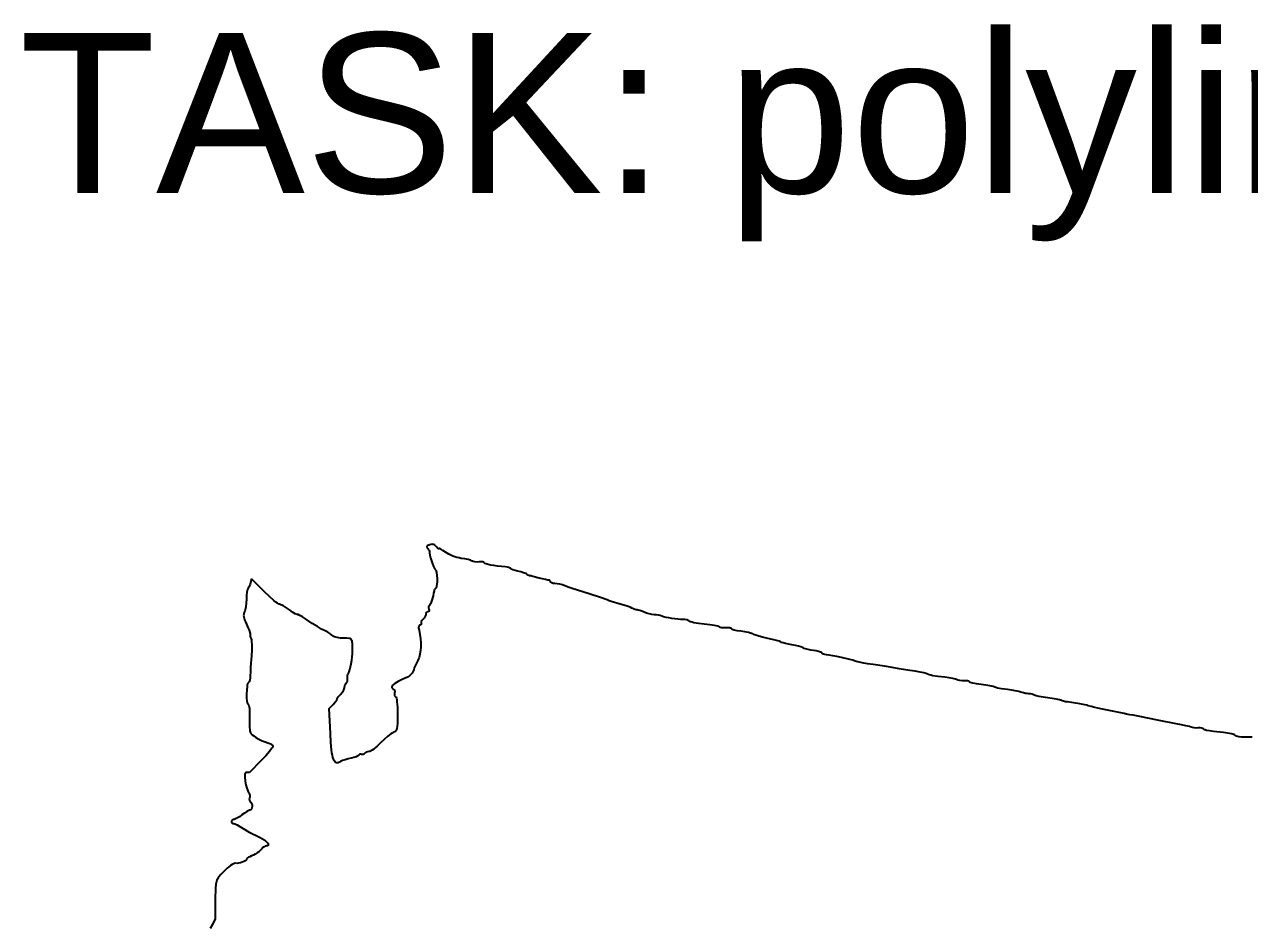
# Model space of a CAD drawing. Extents: x -20.7 to -3.4, y 4.4 to 16.8.
# Drawn here: x -20.568 to -16.37, y 13.747 to 16.837 of the extents above; entities that cross this region are included whole.
import ezdxf

# ---------------------------------------------------------------- set-up
doc = ezdxf.new("R2010")
doc.units = 0
doc.header["$MEASUREMENT"] = 0
doc.layers.get('0').update_dxf_attribs({"linetype": 'CONTINUOUS'})
doc.layers.add('LAYER_1', color=18, linetype='CONTINUOUS')
doc.styles.get("Standard").update_dxf_attribs({"font": 'arial.ttf'})

msp = doc.modelspace()

# ---------------------------------------------------------------- linework, layer by layer
at = {"layer": 'LAYER_1', "color": 7}
for p, q in [((-19.1892, 15.0493), (-19.1896, 15.0477)), ((-19.1896, 15.0477), (-19.1893, 15.0459)), ((-19.1893, 15.0459), (-19.1882, 15.0438)), ((-19.188, 15.0508), (-19.1892, 15.0493)), ((-19.1882, 15.0438), (-19.1864, 15.0414)), ((-19.1859, 15.0521), (-19.188, 15.0508)), ((-19.1864, 15.0414), (-19.1837, 15.0378)), ((-19.183, 15.0534), (-19.1859, 15.0521)), ((-19.1837, 15.0378), (-19.1816, 15.0346)), ((-19.1793, 15.0548), (-19.183, 15.0534)), ((-19.1816, 15.0346), (-19.1804, 15.0321)), ((-19.1803, 15.0306), (-19.1806, 15.0292)), ((-19.1804, 15.0321), (-19.1803, 15.0306)), ((-19.1756, 15.0557), (-19.1793, 15.0548)), ((-19.1722, 15.0562), (-19.1756, 15.0557)), ((-19.1691, 15.0561), (-19.1722, 15.0562)), ((-19.1662, 15.0555), (-19.1691, 15.0561)), ((-19.1635, 15.0544), (-19.1662, 15.0555)), ((-19.161, 15.0527), (-19.1635, 15.0544)), ((-19.1586, 15.0504), (-19.161, 15.0527)), ((-19.1563, 15.0476), (-19.1586, 15.0504)), ((-19.153, 15.0434), (-19.1563, 15.0476)), ((-19.1502, 15.0408), (-19.153, 15.0434)), ((-19.1492, 15.0402), (-19.1502, 15.0408)), ((-19.1484, 15.04), (-19.1492, 15.0402)), ((-19.1479, 15.0403), (-19.1484, 15.04)), ((-19.1477, 15.0411), (-19.1479, 15.0403)), ((-19.1472, 15.0418), (-19.1477, 15.0411)), ((-19.1459, 15.0418), (-19.1472, 15.0418)), ((-19.1439, 15.0411), (-19.1459, 15.0418)), ((-19.1411, 15.0398), (-19.1439, 15.0411)), ((-19.1341, 15.0355), (-19.1411, 15.0398)), ((-19.1254, 15.0293), (-19.1341, 15.0355)), ((-19.1806, 15.0292), (-19.1805, 15.0268)), ((-19.1805, 15.0268), (-19.1792, 15.0196)), ((-19.1792, 15.0196), (-19.1767, 15.0103)), ((-19.1767, 15.0103), (-19.1735, 14.9999)), ((-19.1735, 14.9999), (-19.17, 14.9896)), ((-19.17, 14.9896), (-19.1663, 14.9805)), ((-19.12, 15.0256), (-19.1254, 15.0293)), ((-19.114, 15.0221), (-19.12, 15.0256)), ((-19.1075, 15.0188), (-19.114, 15.0221)), ((-19.1007, 15.0159), (-19.1075, 15.0188)), ((-19.0936, 15.0133), (-19.1007, 15.0159)), ((-19.0863, 15.0111), (-19.0936, 15.0133)), ((-19.0791, 15.0094), (-19.0863, 15.0111)), ((-19.072, 15.0082), (-19.0791, 15.0094)), ((-19.0594, 15.0063), (-19.072, 15.0082)), ((-19.0481, 15.0039), (-19.0594, 15.0063)), ((-19.0394, 15.0014), (-19.0481, 15.0039)), ((-19.0363, 15.0002), (-19.0394, 15.0014)), ((-19.0343, 14.999), (-19.0363, 15.0002)), ((-19.0326, 14.998), (-19.0343, 14.999)), ((-19.0304, 14.9972), (-19.0326, 14.998)), ((-19.0245, 14.996), (-19.0304, 14.9972)), ((-19.0174, 14.9955), (-19.0245, 14.996)), ((-19.0101, 14.9958), (-19.0174, 14.9955)), ((-19.0032, 14.9962), (-19.0101, 14.9958)), ((-18.9976, 14.9957), (-19.0032, 14.9962)), ((-18.9955, 14.9952), (-18.9976, 14.9957)), ((-18.9938, 14.9946), (-18.9955, 14.9952)), ((-18.9928, 14.9938), (-18.9938, 14.9946)), ((-18.9924, 14.9928), (-18.9928, 14.9938)), ((-18.992, 14.9919), (-18.9924, 14.9928)), ((-18.9909, 14.991), (-18.992, 14.9919)), ((-18.9865, 14.9891), (-18.9909, 14.991)), ((-18.9795, 14.9871), (-18.9865, 14.9891)), ((-19.1663, 14.9805), (-19.1631, 14.9737)), ((-19.1631, 14.9737), (-19.1616, 14.9715)), ((-19.1616, 14.9715), (-19.1605, 14.9703)), ((-19.1605, 14.9703), (-19.1592, 14.9689)), ((-19.1592, 14.9689), (-19.158, 14.9665)), ((-19.158, 14.9665), (-19.157, 14.9633)), ((-19.157, 14.9633), (-19.1561, 14.9594)), ((-19.1561, 14.9594), (-19.1549, 14.9499)), ((-19.1549, 14.9499), (-19.1543, 14.9392)), ((-18.9705, 14.9852), (-18.9795, 14.9871)), ((-18.9596, 14.9833), (-18.9705, 14.9852)), ((-18.9473, 14.9816), (-18.9596, 14.9833)), ((-18.9338, 14.9802), (-18.9473, 14.9816)), ((-18.9197, 14.979), (-18.9338, 14.9802)), ((-18.9128, 14.9781), (-18.9197, 14.979)), ((-18.9071, 14.9768), (-18.9128, 14.9781)), ((-18.9033, 14.9751), (-18.9071, 14.9768)), ((-18.9022, 14.9741), (-18.9033, 14.9751)), ((-18.9019, 14.9732), (-18.9022, 14.9741)), ((-18.9014, 14.9722), (-18.9019, 14.9732)), ((-18.9, 14.971), (-18.9014, 14.9722)), ((-18.8947, 14.9686), (-18.9, 14.971)), ((-18.887, 14.9662), (-18.8947, 14.9686)), ((-18.8776, 14.9641), (-18.887, 14.9662)), ((-18.8676, 14.9618), (-18.8776, 14.9641)), ((-18.8582, 14.959), (-18.8676, 14.9618)), ((-18.8506, 14.956), (-18.8582, 14.959)), ((-18.8477, 14.9546), (-18.8506, 14.956)), ((-18.8457, 14.9532), (-18.8477, 14.9546)), ((-18.8425, 14.9508), (-18.8457, 14.9532)), ((-18.8396, 14.949), (-18.8425, 14.9508)), ((-18.8373, 14.948), (-18.8396, 14.949)), ((-18.836, 14.948), (-18.8373, 14.948)), ((-18.8329, 14.9478), (-18.836, 14.948)), ((-18.826, 14.9464), (-18.8329, 14.9478)), ((-19.8017, 14.906), (-19.8029, 14.9042)), ((-19.7993, 14.9094), (-19.8017, 14.906)), ((-19.7969, 14.9142), (-19.7993, 14.9094)), ((-19.7948, 14.9196), (-19.7969, 14.9142)), ((-19.7934, 14.9251), (-19.7948, 14.9196)), ((-19.7909, 14.9381), (-19.7934, 14.9251)), ((-19.7469, 14.8944), (-19.7909, 14.9381)), ((-19.159, 14.9062), (-19.161, 14.904)), ((-19.1578, 14.9081), (-19.159, 14.9062)), ((-19.1567, 14.9109), (-19.1578, 14.9081)), ((-19.1559, 14.9144), (-19.1567, 14.9109)), ((-19.1552, 14.9186), (-19.1559, 14.9144)), ((-19.1544, 14.9284), (-19.1552, 14.9186)), ((-19.1543, 14.9392), (-19.1544, 14.9284)), ((-18.8048, 14.9408), (-18.826, 14.9464)), ((-18.7931, 14.9377), (-18.8048, 14.9408)), ((-18.7828, 14.9353), (-18.7931, 14.9377)), ((-18.775, 14.9339), (-18.7828, 14.9353)), ((-18.7709, 14.9337), (-18.775, 14.9339)), ((-18.769, 14.9336), (-18.7709, 14.9337)), ((-18.7674, 14.9326), (-18.769, 14.9336)), ((-18.7664, 14.9308), (-18.7674, 14.9326)), ((-18.766, 14.9284), (-18.7664, 14.9308)), ((-18.7657, 14.9271), (-18.766, 14.9284)), ((-18.7648, 14.9258), (-18.7657, 14.9271)), ((-18.7633, 14.9247), (-18.7648, 14.9258)), ((-18.7614, 14.9238), (-18.7633, 14.9247)), ((-18.7564, 14.9224), (-18.7614, 14.9238)), ((-18.7503, 14.9219), (-18.7564, 14.9224)), ((-18.7427, 14.9213), (-18.7503, 14.9219)), ((-18.7338, 14.9197), (-18.7427, 14.9213)), ((-18.7246, 14.9173), (-18.7338, 14.9197)), ((-18.7163, 14.9144), (-18.7246, 14.9173)), ((-18.7015, 14.9087), (-18.7163, 14.9144)), ((-18.6916, 14.9054), (-18.7015, 14.9087)), ((-18.6334, 14.8868), (-18.6916, 14.9054)), ((-19.8076, 14.8684), (-19.8081, 14.8552)), ((-19.8071, 14.8811), (-19.8076, 14.8684)), ((-19.8059, 14.8924), (-19.8071, 14.8811)), ((-19.804, 14.9012), (-19.8059, 14.8924)), ((-19.8029, 14.9042), (-19.804, 14.9012)), ((-19.7291, 14.8774), (-19.7469, 14.8944)), ((-19.7134, 14.8635), (-19.7291, 14.8774)), ((-19.7068, 14.8582), (-19.7134, 14.8635)), ((-19.1724, 14.8647), (-19.1746, 14.8582)), ((-19.168, 14.8802), (-19.1724, 14.8647)), ((-19.1662, 14.8886), (-19.168, 14.8802)), ((-19.1646, 14.8971), (-19.1662, 14.8886)), ((-19.1639, 14.8991), (-19.1646, 14.8971)), ((-19.1627, 14.9016), (-19.1639, 14.8991)), ((-19.161, 14.904), (-19.1627, 14.9016)), ((-18.594, 14.8737), (-18.6334, 14.8868)), ((-18.5719, 14.8657), (-18.594, 14.8737)), ((-18.5648, 14.8627), (-18.5719, 14.8657)), ((-18.5581, 14.8603), (-18.5648, 14.8627)), ((-19.8145, 14.8241), (-19.8161, 14.8204)), ((-19.8131, 14.8273), (-19.8145, 14.8241)), ((-19.8118, 14.8316), (-19.8131, 14.8273)), ((-19.8096, 14.8424), (-19.8118, 14.8316)), ((-19.8081, 14.8552), (-19.8096, 14.8424)), ((-19.7014, 14.8542), (-19.7068, 14.8582)), ((-19.6973, 14.8516), (-19.7014, 14.8542)), ((-19.6947, 14.8507), (-19.6973, 14.8516)), ((-19.6925, 14.8503), (-19.6947, 14.8507)), ((-19.6895, 14.8492), (-19.6925, 14.8503)), ((-19.6811, 14.845), (-19.6895, 14.8492)), ((-19.6708, 14.8388), (-19.6811, 14.845)), ((-19.6597, 14.8313), (-19.6708, 14.8388)), ((-19.6493, 14.824), (-19.6597, 14.8313)), ((-19.6408, 14.8186), (-19.6493, 14.824)), ((-19.1909, 14.8222), (-19.1924, 14.8194)), ((-19.1898, 14.8233), (-19.1909, 14.8222)), ((-19.1886, 14.8241), (-19.1898, 14.8233)), ((-19.1873, 14.8247), (-19.1886, 14.8241)), ((-19.1858, 14.8248), (-19.1873, 14.8247)), ((-19.1845, 14.825), (-19.1858, 14.8248)), ((-19.1833, 14.8256), (-19.1845, 14.825)), ((-19.1824, 14.8451), (-19.1833, 14.842)), ((-19.1833, 14.842), (-19.1833, 14.8383)), ((-19.1833, 14.8383), (-19.1823, 14.8343)), ((-19.1825, 14.8265), (-19.1833, 14.8256)), ((-19.1818, 14.8276), (-19.1825, 14.8265)), ((-19.1816, 14.8463), (-19.1824, 14.8451)), ((-19.1823, 14.8343), (-19.1815, 14.8307)), ((-19.1815, 14.829), (-19.1818, 14.8276)), ((-19.1806, 14.8471), (-19.1816, 14.8463)), ((-19.1815, 14.8307), (-19.1815, 14.829)), ((-19.1788, 14.8491), (-19.1806, 14.8471)), ((-19.1768, 14.8529), (-19.1788, 14.8491)), ((-19.1746, 14.8582), (-19.1768, 14.8529)), ((-18.5267, 14.8517), (-18.5581, 14.8603)), ((-18.5145, 14.8482), (-18.5267, 14.8517)), ((-18.5028, 14.8444), (-18.5145, 14.8482)), ((-18.493, 14.8407), (-18.5028, 14.8444)), ((-18.4863, 14.8376), (-18.493, 14.8407)), ((-18.4815, 14.8352), (-18.4863, 14.8376)), ((-18.4766, 14.8332), (-18.4815, 14.8352)), ((-18.4722, 14.8318), (-18.4766, 14.8332)), ((-18.4689, 14.8313), (-18.4722, 14.8318)), ((-18.4651, 14.8307), (-18.4689, 14.8313)), ((-18.4593, 14.8291), (-18.4651, 14.8307)), ((-18.4521, 14.8267), (-18.4593, 14.8291)), ((-18.4446, 14.8238), (-18.4521, 14.8267)), ((-18.4362, 14.8208), (-18.4446, 14.8238)), ((-18.427, 14.8181), (-18.4362, 14.8208)), ((-19.8171, 14.8165), (-19.8174, 14.8125)), ((-19.8174, 14.8125), (-19.817, 14.808)), ((-19.8161, 14.8204), (-19.8171, 14.8165)), ((-19.817, 14.808), (-19.8159, 14.803)), ((-19.8159, 14.803), (-19.814, 14.7973)), ((-19.814, 14.7973), (-19.8113, 14.7907)), ((-19.8113, 14.7907), (-19.8077, 14.7832)), ((-19.8077, 14.7832), (-19.8026, 14.7718)), ((-19.635, 14.8156), (-19.6408, 14.8186)), ((-19.6334, 14.8152), (-19.635, 14.8156)), ((-19.633, 14.8152), (-19.6334, 14.8152)), ((-19.6329, 14.8155), (-19.633, 14.8152)), ((-19.6328, 14.8158), (-19.6329, 14.8155)), ((-19.6323, 14.8159), (-19.6328, 14.8158)), ((-19.6307, 14.8155), (-19.6323, 14.8159)), ((-19.6248, 14.8127), (-19.6307, 14.8155)), ((-19.6161, 14.8076), (-19.6248, 14.8127)), ((-19.6054, 14.8008), (-19.6161, 14.8076)), ((-19.5823, 14.7855), (-19.6054, 14.8008)), ((-19.5647, 14.7744), (-19.5823, 14.7855)), ((-19.2145, 14.7793), (-19.2158, 14.7784)), ((-19.2128, 14.7796), (-19.2145, 14.7793)), ((-19.2101, 14.78), (-19.2128, 14.7796)), ((-19.2091, 14.7805), (-19.2101, 14.78)), ((-19.209, 14.7899), (-19.2093, 14.7882)), ((-19.2093, 14.7882), (-19.2092, 14.7866)), ((-19.2092, 14.7866), (-19.2087, 14.7853)), ((-19.2084, 14.7812), (-19.2091, 14.7805)), ((-19.2084, 14.7917), (-19.209, 14.7899)), ((-19.2087, 14.7853), (-19.2079, 14.7831)), ((-19.2061, 14.7955), (-19.2084, 14.7917)), ((-19.208, 14.7821), (-19.2084, 14.7812)), ((-19.2079, 14.7831), (-19.208, 14.7821)), ((-19.2026, 14.799), (-19.2061, 14.7955)), ((-19.1989, 14.8028), (-19.2026, 14.799)), ((-19.1958, 14.8073), (-19.1989, 14.8028)), ((-19.1937, 14.8118), (-19.1958, 14.8073)), ((-19.1932, 14.814), (-19.1937, 14.8118)), ((-19.193, 14.8159), (-19.1932, 14.814)), ((-19.1924, 14.8194), (-19.193, 14.8159)), ((-18.4179, 14.8161), (-18.427, 14.8181)), ((-18.4102, 14.8151), (-18.4179, 14.8161)), ((-18.4032, 14.8144), (-18.4102, 14.8151)), ((-18.3959, 14.8132), (-18.4032, 14.8144)), ((-18.3894, 14.8118), (-18.3959, 14.8132)), ((-18.3843, 14.8102), (-18.3894, 14.8118)), ((-18.3779, 14.8081), (-18.3843, 14.8102)), ((-18.3697, 14.806), (-18.3779, 14.8081)), ((-18.3603, 14.804), (-18.3697, 14.806)), ((-18.3501, 14.8023), (-18.3603, 14.804)), ((-18.3397, 14.8008), (-18.3501, 14.8023)), ((-18.3296, 14.7997), (-18.3397, 14.8008)), ((-18.3202, 14.799), (-18.3296, 14.7997)), ((-18.312, 14.7988), (-18.3202, 14.799)), ((-18.3049, 14.7985), (-18.312, 14.7988)), ((-18.2986, 14.7973), (-18.3049, 14.7985)), ((-18.2937, 14.7954), (-18.2986, 14.7973)), ((-18.292, 14.7943), (-18.2937, 14.7954)), ((-18.2909, 14.7931), (-18.292, 14.7943)), ((-18.2892, 14.7918), (-18.2909, 14.7931)), ((-18.2856, 14.7904), (-18.2892, 14.7918)), ((-18.2805, 14.789), (-18.2856, 14.7904)), ((-18.274, 14.7875), (-18.2805, 14.789)), ((-18.2578, 14.7848), (-18.274, 14.7875)), ((-18.2386, 14.7826), (-18.2578, 14.7848)), ((-18.2195, 14.7804), (-18.2386, 14.7826)), ((-18.2034, 14.7779), (-18.2195, 14.7804)), ((-19.8026, 14.7718), (-19.7985, 14.7617)), ((-19.7985, 14.7617), (-19.796, 14.7539)), ((-19.796, 14.7539), (-19.7954, 14.7512)), ((-19.7954, 14.7495), (-19.7955, 14.7465)), ((-19.7955, 14.7465), (-19.7949, 14.7423)), ((-19.7954, 14.7512), (-19.7954, 14.7495)), ((-19.7949, 14.7423), (-19.7935, 14.7374)), ((-19.7935, 14.7374), (-19.7917, 14.7326)), ((-19.5501, 14.7659), (-19.5647, 14.7744)), ((-19.5359, 14.7586), (-19.5501, 14.7659)), ((-19.5289, 14.7548), (-19.5359, 14.7586)), ((-19.5219, 14.7505), (-19.5289, 14.7548)), ((-19.5157, 14.7462), (-19.5219, 14.7505)), ((-19.5111, 14.7424), (-19.5157, 14.7462)), ((-19.5088, 14.7408), (-19.5111, 14.7424)), ((-19.5056, 14.7393), (-19.5088, 14.7408)), ((-19.5015, 14.7379), (-19.5056, 14.7393)), ((-19.4967, 14.7367), (-19.5015, 14.7379)), ((-19.2174, 14.7751), (-19.2176, 14.7726)), ((-19.2176, 14.7726), (-19.2175, 14.7695)), ((-19.2175, 14.7695), (-19.2161, 14.7618)), ((-19.2168, 14.777), (-19.2174, 14.7751)), ((-19.2158, 14.7784), (-19.2168, 14.777)), ((-19.2161, 14.7618), (-19.2131, 14.7472)), ((-19.2131, 14.7472), (-19.2111, 14.7327)), ((-18.192, 14.7754), (-18.2034, 14.7779)), ((-18.1886, 14.7742), (-18.192, 14.7754)), ((-18.187, 14.7731), (-18.1886, 14.7742)), ((-18.186, 14.7722), (-18.187, 14.7731)), ((-18.1843, 14.7713), (-18.186, 14.7722)), ((-18.1791, 14.7701), (-18.1843, 14.7713)), ((-18.1723, 14.7696), (-18.1791, 14.7701)), ((-18.1645, 14.7698), (-18.1723, 14.7696)), ((-18.1569, 14.7701), (-18.1645, 14.7698)), ((-18.1507, 14.7696), (-18.1569, 14.7701)), ((-18.1483, 14.7691), (-18.1507, 14.7696)), ((-18.1465, 14.7685), (-18.1483, 14.7691)), ((-18.1454, 14.7677), (-18.1465, 14.7685)), ((-18.145, 14.7667), (-18.1454, 14.7677)), ((-18.1443, 14.7657), (-18.145, 14.7667)), ((-18.1425, 14.7646), (-18.1443, 14.7657)), ((-18.1395, 14.7634), (-18.1425, 14.7646)), ((-18.1356, 14.7622), (-18.1395, 14.7634)), ((-18.1255, 14.76), (-18.1356, 14.7622)), ((-18.1131, 14.7582), (-18.1255, 14.76)), ((-18.0998, 14.7562), (-18.1131, 14.7582)), ((-18.0871, 14.7536), (-18.0998, 14.7562)), ((-18.0765, 14.7507), (-18.0871, 14.7536)), ((-18.0725, 14.7492), (-18.0765, 14.7507)), ((-18.0694, 14.7478), (-18.0725, 14.7492)), ((-18.0623, 14.7447), (-18.0694, 14.7478)), ((-18.0516, 14.7412), (-18.0623, 14.7447)), ((-18.0388, 14.7376), (-18.0516, 14.7412)), ((-18.0253, 14.7343), (-18.0388, 14.7376)), ((-19.7917, 14.7326), (-19.7908, 14.7293)), ((-19.7908, 14.7293), (-19.7901, 14.7244)), ((-19.7901, 14.7244), (-19.7893, 14.7108)), ((-19.7893, 14.7108), (-19.7895, 14.6934)), ((-19.4857, 14.7349), (-19.4967, 14.7367)), ((-19.4799, 14.7344), (-19.4857, 14.7349)), ((-19.4739, 14.7343), (-19.4799, 14.7344)), ((-19.4639, 14.7343), (-19.4739, 14.7343)), ((-19.4564, 14.7339), (-19.4639, 14.7343)), ((-19.4535, 14.7333), (-19.4564, 14.7339)), ((-19.4512, 14.7325), (-19.4535, 14.7333)), ((-19.4492, 14.7312), (-19.4512, 14.7325)), ((-19.4477, 14.7295), (-19.4492, 14.7312)), ((-19.4465, 14.7273), (-19.4477, 14.7295)), ((-19.4456, 14.7244), (-19.4465, 14.7273)), ((-19.445, 14.7209), (-19.4456, 14.7244)), ((-19.4445, 14.7166), (-19.445, 14.7209)), ((-19.4441, 14.7055), (-19.4445, 14.7166)), ((-19.4438, 14.6906), (-19.4441, 14.7055)), ((-19.2101, 14.7049), (-19.2112, 14.6919)), ((-19.2111, 14.7327), (-19.2101, 14.7186)), ((-19.2101, 14.7186), (-19.2101, 14.7049)), ((-18, 14.7289), (-18.0253, 14.7343)), ((-17.986, 14.7255), (-18, 14.7289)), ((-17.9818, 14.7243), (-17.986, 14.7255)), ((-17.9787, 14.7231), (-17.9818, 14.7243)), ((-17.9735, 14.7203), (-17.9787, 14.7231)), ((-17.9687, 14.7184), (-17.9735, 14.7203)), ((-17.9604, 14.7161), (-17.9687, 14.7184)), ((-17.9498, 14.7138), (-17.9604, 14.7161)), ((-17.9379, 14.7116), (-17.9498, 14.7138)), ((-17.9261, 14.7095), (-17.9379, 14.7116)), ((-17.9155, 14.7071), (-17.9261, 14.7095)), ((-17.9072, 14.7049), (-17.9155, 14.7071)), ((-17.9024, 14.703), (-17.9072, 14.7049)), ((-17.8993, 14.7013), (-17.9024, 14.703)), ((-17.8957, 14.6997), (-17.8993, 14.7013)), ((-17.8865, 14.6969), (-17.8957, 14.6997)), ((-17.8735, 14.694), (-17.8865, 14.6969)), ((-19.7906, 14.6743), (-19.7933, 14.6353)), ((-19.7895, 14.6934), (-19.7906, 14.6743)), ((-19.4485, 14.6473), (-19.4466, 14.6589)), ((-19.4466, 14.6589), (-19.445, 14.6704)), ((-19.445, 14.6704), (-19.4441, 14.6812)), ((-19.4441, 14.6812), (-19.4438, 14.6906)), ((-19.2202, 14.6587), (-19.2326, 14.6325)), ((-19.2181, 14.6635), (-19.2202, 14.6587)), ((-19.2162, 14.6686), (-19.2181, 14.6635)), ((-19.2146, 14.674), (-19.2162, 14.6686)), ((-19.2132, 14.6797), (-19.2146, 14.674)), ((-19.2112, 14.6919), (-19.2132, 14.6797)), ((-17.8555, 14.6909), (-17.8735, 14.694)), ((-17.8473, 14.6893), (-17.8555, 14.6909)), ((-17.8406, 14.6872), (-17.8473, 14.6893)), ((-17.8361, 14.6851), (-17.8406, 14.6872)), ((-17.8349, 14.6841), (-17.8361, 14.6851)), ((-17.8344, 14.6831), (-17.8349, 14.6841)), ((-17.8341, 14.6822), (-17.8344, 14.6831)), ((-17.8333, 14.6813), (-17.8341, 14.6822)), ((-17.8302, 14.6797), (-17.8333, 14.6813)), ((-17.8255, 14.6784), (-17.8302, 14.6797)), ((-17.8199, 14.6776), (-17.8255, 14.6784)), ((-17.8104, 14.6765), (-17.8199, 14.6776)), ((-17.7979, 14.6746), (-17.8104, 14.6765)), ((-17.7837, 14.6719), (-17.7979, 14.6746)), ((-17.7686, 14.6687), (-17.7837, 14.6719)), ((-17.7402, 14.662), (-17.7686, 14.6687)), ((-17.729, 14.6589), (-17.7402, 14.662)), ((-17.7212, 14.6562), (-17.729, 14.6589)), ((-17.7176, 14.655), (-17.7212, 14.6562)), ((-17.7124, 14.6536), (-17.7176, 14.655)), ((-17.6978, 14.6504), (-17.7124, 14.6536)), ((-19.7941, 14.6187), (-19.7944, 14.607)), ((-19.7933, 14.6353), (-19.7941, 14.6187)), ((-19.4611, 14.6067), (-19.46, 14.6112)), ((-19.46, 14.6112), (-19.4582, 14.6146)), ((-19.4582, 14.6146), (-19.457, 14.6166)), ((-19.457, 14.6166), (-19.4558, 14.6194)), ((-19.4558, 14.6194), (-19.4533, 14.6269)), ((-19.4533, 14.6269), (-19.4508, 14.6364)), ((-19.4508, 14.6364), (-19.4485, 14.6473)), ((-19.24, 14.6147), (-19.2441, 14.6101)), ((-19.2369, 14.6199), (-19.24, 14.6147)), ((-19.2345, 14.6257), (-19.2369, 14.6199)), ((-19.2326, 14.6325), (-19.2345, 14.6257)), ((-17.6796, 14.6471), (-17.6978, 14.6504)), ((-17.6598, 14.644), (-17.6796, 14.6471)), ((-17.6208, 14.6383), (-17.6598, 14.644)), ((-17.5951, 14.634), (-17.6208, 14.6383)), ((-17.5704, 14.6298), (-17.5951, 14.634)), ((-17.5336, 14.6241), (-17.5704, 14.6298)), ((-17.5153, 14.6212), (-17.5336, 14.6241)), ((-17.4988, 14.6182), (-17.5153, 14.6212)), ((-17.486, 14.6155), (-17.4988, 14.6182)), ((-17.4786, 14.6134), (-17.486, 14.6155)), ((-17.4674, 14.6093), (-17.4786, 14.6134)), ((-19.8048, 14.5736), (-19.8057, 14.5686)), ((-19.8037, 14.5777), (-19.8048, 14.5736)), ((-19.8024, 14.5807), (-19.8037, 14.5777)), ((-19.8009, 14.5824), (-19.8024, 14.5807)), ((-19.7996, 14.5836), (-19.8009, 14.5824)), ((-19.7984, 14.5856), (-19.7996, 14.5836)), ((-19.7972, 14.5882), (-19.7984, 14.5856)), ((-19.7963, 14.5913), (-19.7972, 14.5882)), ((-19.7949, 14.5987), (-19.7963, 14.5913)), ((-19.7944, 14.607), (-19.7949, 14.5987)), ((-19.4712, 14.5667), (-19.4707, 14.5715)), ((-19.4707, 14.5715), (-19.4694, 14.5759)), ((-19.4694, 14.5759), (-19.4676, 14.5796)), ((-19.4676, 14.5796), (-19.4665, 14.5809)), ((-19.4665, 14.5809), (-19.4653, 14.5819)), ((-19.4653, 14.5819), (-19.4641, 14.5829)), ((-19.4641, 14.5829), (-19.4631, 14.5842)), ((-19.4631, 14.5842), (-19.4617, 14.5878)), ((-19.4617, 14.5878), (-19.461, 14.5922)), ((-19.4615, 14.6017), (-19.4611, 14.6067)), ((-19.4612, 14.5968), (-19.4615, 14.6017)), ((-19.461, 14.5922), (-19.4612, 14.5968)), ((-19.3087, 14.5706), (-19.3094, 14.5685)), ((-19.3067, 14.5732), (-19.3087, 14.5706)), ((-19.3034, 14.5761), (-19.3067, 14.5732)), ((-19.2991, 14.5793), (-19.3034, 14.5761)), ((-19.2939, 14.5827), (-19.2991, 14.5793)), ((-19.2879, 14.5861), (-19.2939, 14.5827)), ((-19.2813, 14.5895), (-19.2879, 14.5861)), ((-19.2743, 14.5928), (-19.2813, 14.5895)), ((-19.2642, 14.5974), (-19.2743, 14.5928)), ((-19.256, 14.6016), (-19.2642, 14.5974)), ((-19.2493, 14.6058), (-19.256, 14.6016)), ((-19.2441, 14.6101), (-19.2493, 14.6058)), ((-17.4615, 14.6077), (-17.4674, 14.6093)), ((-17.4548, 14.6062), (-17.4615, 14.6077)), ((-17.4379, 14.6035), (-17.4548, 14.6062)), ((-17.4139, 14.6006), (-17.4379, 14.6035)), ((-17.3996, 14.5987), (-17.4139, 14.6006)), ((-17.3869, 14.5965), (-17.3996, 14.5987)), ((-17.3772, 14.5942), (-17.3869, 14.5965)), ((-17.3739, 14.5931), (-17.3772, 14.5942)), ((-17.3719, 14.5921), (-17.3739, 14.5931)), ((-17.3702, 14.5912), (-17.3719, 14.5921)), ((-17.368, 14.5904), (-17.3702, 14.5912)), ((-17.3621, 14.5892), (-17.368, 14.5904)), ((-17.355, 14.5886), (-17.3621, 14.5892)), ((-17.3476, 14.5887), (-17.355, 14.5886)), ((-17.3407, 14.5888), (-17.3476, 14.5887)), ((-17.3351, 14.5882), (-17.3407, 14.5888)), ((-17.3312, 14.587), (-17.3351, 14.5882)), ((-17.3302, 14.5862), (-17.3312, 14.587)), ((-17.3298, 14.5853), (-17.3302, 14.5862)), ((-17.329, 14.5843), (-17.3298, 14.5853)), ((-17.3267, 14.5832), (-17.329, 14.5843)), ((-17.318, 14.5807), (-17.3267, 14.5832)), ((-17.3052, 14.5783), (-17.318, 14.5807)), ((-17.2896, 14.5761), (-17.3052, 14.5783)), ((-17.2735, 14.574), (-17.2896, 14.5761)), ((-17.2593, 14.5717), (-17.2735, 14.574)), ((-17.2485, 14.5693), (-17.2593, 14.5717)), ((-17.2449, 14.5683), (-17.2485, 14.5693)), ((-19.8069, 14.5565), (-19.8074, 14.5432)), ((-19.8074, 14.5432), (-19.8072, 14.5301)), ((-19.8072, 14.5301), (-19.8061, 14.5188)), ((-19.8057, 14.5686), (-19.8069, 14.5565)), ((-19.497, 14.5263), (-19.4968, 14.5276)), ((-19.4968, 14.5276), (-19.496, 14.5293)), ((-19.496, 14.5293), (-19.4932, 14.5336)), ((-19.4932, 14.5336), (-19.4891, 14.5385)), ((-19.4891, 14.5385), (-19.4841, 14.5434)), ((-19.4841, 14.5434), (-19.4815, 14.546)), ((-19.4815, 14.546), (-19.4791, 14.5489)), ((-19.4791, 14.5489), (-19.475, 14.5551)), ((-19.475, 14.5551), (-19.4734, 14.5582)), ((-19.4734, 14.5582), (-19.4722, 14.5613)), ((-19.4722, 14.5613), (-19.4714, 14.5641)), ((-19.4714, 14.5641), (-19.4712, 14.5667)), ((-19.3094, 14.5685), (-19.309, 14.5651)), ((-19.309, 14.5651), (-19.3076, 14.5622)), ((-19.3076, 14.5622), (-19.3057, 14.5603)), ((-19.3057, 14.5603), (-19.3046, 14.5598)), ((-19.3046, 14.5598), (-19.3033, 14.5596)), ((-19.3033, 14.5596), (-19.3022, 14.5593)), ((-19.3022, 14.5593), (-19.3012, 14.5586)), ((-19.3012, 14.5586), (-19.3004, 14.5574)), ((-19.3004, 14.5574), (-19.2998, 14.5558)), ((-19.2997, 14.5467), (-19.3002, 14.5416)), ((-19.3002, 14.5416), (-19.2997, 14.5375)), ((-19.2998, 14.5558), (-19.2992, 14.5517)), ((-19.2992, 14.5517), (-19.2997, 14.5467)), ((-19.2997, 14.5375), (-19.2991, 14.5359)), ((-19.2991, 14.5359), (-19.2983, 14.5347)), ((-19.2983, 14.5347), (-19.2973, 14.534)), ((-19.2973, 14.534), (-19.2961, 14.5337)), ((-19.2961, 14.5337), (-19.2955, 14.5334)), ((-19.2955, 14.5334), (-19.2949, 14.5325)), ((-19.2949, 14.5325), (-19.2938, 14.5291)), ((-19.2938, 14.5291), (-19.2927, 14.5238)), ((-17.2427, 14.5673), (-17.2449, 14.5683)), ((-17.2388, 14.5655), (-17.2427, 14.5673)), ((-17.2332, 14.5638), (-17.2388, 14.5655)), ((-17.2267, 14.5624), (-17.2332, 14.5638)), ((-17.2199, 14.5614), (-17.2267, 14.5624)), ((-17.199, 14.5588), (-17.2199, 14.5614)), ((-17.1782, 14.5554), (-17.199, 14.5588)), ((-17.1605, 14.5518), (-17.1782, 14.5554)), ((-17.1536, 14.5501), (-17.1605, 14.5518)), ((-17.1487, 14.5485), (-17.1536, 14.5501)), ((-17.1439, 14.547), (-17.1487, 14.5485)), ((-17.138, 14.5456), (-17.1439, 14.547)), ((-17.1318, 14.5446), (-17.138, 14.5456)), ((-17.1261, 14.5441), (-17.1318, 14.5446)), ((-17.1205, 14.5435), (-17.1261, 14.5441)), ((-17.115, 14.5424), (-17.1205, 14.5435)), ((-17.1102, 14.541), (-17.115, 14.5424)), ((-17.1066, 14.5393), (-17.1102, 14.541)), ((-17.1046, 14.5384), (-17.1066, 14.5393)), ((-17.1011, 14.5374), (-17.1046, 14.5384)), ((-17.0907, 14.5351), (-17.1011, 14.5374)), ((-17.0769, 14.5328), (-17.0907, 14.5351)), ((-17.0614, 14.5307), (-17.0769, 14.5328)), ((-17.0458, 14.5285), (-17.0614, 14.5307)), ((-17.032, 14.5261), (-17.0458, 14.5285)), ((-19.8061, 14.5188), (-19.8053, 14.5143)), ((-19.8053, 14.5143), (-19.8042, 14.5108)), ((-19.8042, 14.5108), (-19.803, 14.5086)), ((-19.803, 14.5086), (-19.8023, 14.508)), ((-19.8023, 14.508), (-19.8016, 14.5078)), ((-19.8016, 14.5078), (-19.801, 14.5076)), ((-19.801, 14.5076), (-19.8004, 14.5068)), ((-19.8004, 14.5068), (-19.7993, 14.504)), ((-19.7993, 14.504), (-19.7984, 14.4994)), ((-19.7984, 14.4994), (-19.7977, 14.4933)), ((-19.7977, 14.4933), (-19.7968, 14.4777)), ((-19.5247, 14.4932), (-19.5108, 14.507)), ((-19.5201, 14.4083), (-19.5247, 14.4932)), ((-19.5108, 14.507), (-19.5055, 14.5128)), ((-19.5055, 14.5128), (-19.5011, 14.5183)), ((-19.5011, 14.5183), (-19.4981, 14.523)), ((-19.4981, 14.523), (-19.4973, 14.5249)), ((-19.4973, 14.5249), (-19.497, 14.5263)), ((-19.2927, 14.5238), (-19.2918, 14.5166)), ((-19.2918, 14.5166), (-19.2905, 14.4981)), ((-19.2905, 14.4981), (-19.29, 14.4753)), ((-17.0216, 14.5238), (-17.032, 14.5261)), ((-17.0182, 14.5228), (-17.0216, 14.5238)), ((-17.0161, 14.5219), (-17.0182, 14.5228)), ((-17.0123, 14.5202), (-17.0161, 14.5219)), ((-17.0068, 14.5185), (-17.0123, 14.5202)), ((-17.0002, 14.5171), (-17.0068, 14.5185)), ((-16.9934, 14.5161), (-17.0002, 14.5171)), ((-16.9727, 14.5135), (-16.9934, 14.5161)), ((-16.9519, 14.5101), (-16.9727, 14.5135)), ((-16.9341, 14.5065), (-16.9519, 14.5101)), ((-16.9272, 14.5048), (-16.9341, 14.5065)), ((-16.9223, 14.5032), (-16.9272, 14.5048)), ((-16.9129, 14.5001), (-16.9223, 14.5032)), ((-16.9004, 14.4969), (-16.9129, 14.5001)), ((-16.8794, 14.4926), (-16.9004, 14.4969)), ((-16.8446, 14.486), (-16.8794, 14.4926)), ((-16.8104, 14.4792), (-16.8446, 14.486)), ((-19.7969, 14.4585), (-19.7972, 14.4422)), ((-19.7968, 14.4777), (-19.7969, 14.4585)), ((-19.2904, 14.4431), (-19.291, 14.4325)), ((-19.2901, 14.4571), (-19.2904, 14.4431)), ((-19.29, 14.4753), (-19.2901, 14.4571)), ((-16.7999, 14.4768), (-16.8104, 14.4792)), ((-16.7961, 14.4756), (-16.7999, 14.4768)), ((-16.7948, 14.4749), (-16.7961, 14.4756)), ((-16.7914, 14.474), (-16.7948, 14.4749)), ((-16.7799, 14.4722), (-16.7914, 14.474)), ((-16.7683, 14.4705), (-16.7799, 14.4722)), ((-16.7511, 14.4674), (-16.7683, 14.4705)), ((-16.6797, 14.4525), (-16.7511, 14.4674)), ((-16.6214, 14.4416), (-16.6797, 14.4525)), ((-19.7972, 14.4422), (-19.7973, 14.4297)), ((-19.7973, 14.4297), (-19.7966, 14.4204)), ((-19.7966, 14.4204), (-19.796, 14.4167)), ((-19.796, 14.4167), (-19.7952, 14.4135)), ((-19.7952, 14.4135), (-19.794, 14.4107)), ((-19.794, 14.4107), (-19.7925, 14.4082)), ((-19.7925, 14.4082), (-19.7907, 14.406)), ((-19.7907, 14.406), (-19.7885, 14.4039)), ((-19.7885, 14.4039), (-19.7829, 14.3996)), ((-19.5182, 14.3772), (-19.5201, 14.4083)), ((-19.3125, 14.4067), (-19.3233, 14.3985)), ((-19.3081, 14.4095), (-19.3125, 14.4067)), ((-19.3046, 14.4112), (-19.3081, 14.4095)), ((-19.3001, 14.4133), (-19.3046, 14.4112)), ((-19.2966, 14.4158), (-19.3001, 14.4133)), ((-19.2952, 14.4175), (-19.2966, 14.4158)), ((-19.294, 14.4195), (-19.2952, 14.4175)), ((-19.293, 14.4219), (-19.294, 14.4195)), ((-19.2922, 14.4248), (-19.293, 14.4219)), ((-19.291, 14.4325), (-19.2922, 14.4248)), ((-16.6034, 14.4381), (-16.6214, 14.4416)), ((-16.5876, 14.4347), (-16.6034, 14.4381)), ((-16.5758, 14.4317), (-16.5876, 14.4347)), ((-16.5697, 14.4296), (-16.5758, 14.4317)), ((-16.5658, 14.4282), (-16.5697, 14.4296)), ((-16.5599, 14.4272), (-16.5658, 14.4282)), ((-16.5529, 14.4268), (-16.5599, 14.4272)), ((-16.5454, 14.427), (-16.5529, 14.4268)), ((-16.5385, 14.4271), (-16.5454, 14.427)), ((-16.5329, 14.4264), (-16.5385, 14.4271)), ((-16.529, 14.4252), (-16.5329, 14.4264)), ((-16.528, 14.4243), (-16.529, 14.4252)), ((-16.5276, 14.4234), (-16.528, 14.4243)), ((-16.5269, 14.4223), (-16.5276, 14.4234)), ((-16.525, 14.4212), (-16.5269, 14.4223)), ((-16.5218, 14.4201), (-16.525, 14.4212)), ((-16.5177, 14.4189), (-16.5218, 14.4201)), ((-16.5069, 14.4167), (-16.5177, 14.4189)), ((-16.4937, 14.415), (-16.5069, 14.4167)), ((-16.4592, 14.4112), (-16.4937, 14.415)), ((-16.4385, 14.4085), (-16.4592, 14.4112)), ((-16.4319, 14.4073), (-16.4385, 14.4085)), ((-16.4271, 14.4061), (-16.4319, 14.4073)), ((-16.4236, 14.4048), (-16.4271, 14.4061)), ((-16.4209, 14.4033), (-16.4236, 14.4048)), ((-16.4178, 14.4011), (-16.4209, 14.4033)), ((-16.4144, 14.3992), (-16.4178, 14.4011)), ((-19.7829, 14.3996), (-19.7754, 14.3948)), ((-19.7754, 14.3948), (-19.7651, 14.3889)), ((-19.7651, 14.3889), (-19.7541, 14.3834)), ((-19.7541, 14.3834), (-19.7435, 14.379)), ((-19.7435, 14.379), (-19.7348, 14.3761)), ((-19.7348, 14.3761), (-19.7279, 14.3738)), ((-19.7279, 14.3738), (-19.7249, 14.3724)), ((-19.7249, 14.3724), (-19.7222, 14.3708)), ((-19.7222, 14.3708), (-19.7201, 14.3691)), ((-19.7178, 14.3616), (-19.7202, 14.3577)), ((-19.7201, 14.3691), (-19.7184, 14.3673)), ((-19.7184, 14.3673), (-19.7174, 14.3656)), ((-19.717, 14.364), (-19.7178, 14.3616)), ((-19.7174, 14.3656), (-19.717, 14.364)), ((-19.5158, 14.3524), (-19.5182, 14.3772)), ((-19.366, 14.3592), (-19.3716, 14.3548)), ((-19.3601, 14.3643), (-19.366, 14.3592)), ((-19.354, 14.3699), (-19.3601, 14.3643)), ((-19.348, 14.3758), (-19.354, 14.3699)), ((-19.3356, 14.3878), (-19.348, 14.3758)), ((-19.3233, 14.3985), (-19.3356, 14.3878)), ((-16.4064, 14.3972), (-16.4144, 14.3992)), ((-16.3977, 14.3959), (-16.4064, 14.3972)), ((-16.3886, 14.3952), (-16.3977, 14.3959)), ((-16.3792, 14.395), (-16.3886, 14.3952)), ((-16.3605, 14.395), (-16.3792, 14.395)), ((-19.7416, 14.3319), (-19.7572, 14.3156)), ((-19.7288, 14.3465), (-19.7416, 14.3319)), ((-19.7239, 14.3527), (-19.7288, 14.3465)), ((-19.7202, 14.3577), (-19.7239, 14.3527)), ((-19.5145, 14.3422), (-19.5158, 14.3524)), ((-19.513, 14.3335), (-19.5145, 14.3422)), ((-19.5113, 14.3261), (-19.513, 14.3335)), ((-19.5094, 14.3201), (-19.5113, 14.3261)), ((-19.5073, 14.3153), (-19.5094, 14.3201)), ((-19.4694, 14.3184), (-19.4783, 14.3151)), ((-19.4593, 14.3215), (-19.4694, 14.3184)), ((-19.4493, 14.3238), (-19.4593, 14.3215)), ((-19.4398, 14.3259), (-19.4493, 14.3238)), ((-19.4316, 14.3286), (-19.4398, 14.3259)), ((-19.4254, 14.3314), (-19.4316, 14.3286)), ((-19.4233, 14.3328), (-19.4254, 14.3314)), ((-19.4221, 14.334), (-19.4233, 14.3328)), ((-19.4203, 14.336), (-19.4221, 14.334)), ((-19.4179, 14.3371), (-19.4203, 14.336)), ((-19.4154, 14.3373), (-19.4179, 14.3371)), ((-19.4129, 14.3364), (-19.4154, 14.3373)), ((-19.4117, 14.3359), (-19.4129, 14.3364)), ((-19.4105, 14.3356), (-19.4117, 14.3359)), ((-19.4078, 14.3359), (-19.4105, 14.3356)), ((-19.4053, 14.3373), (-19.4078, 14.3359)), ((-19.4033, 14.3395), (-19.4053, 14.3373)), ((-19.4023, 14.3409), (-19.4033, 14.3395)), ((-19.4008, 14.3421), (-19.4023, 14.3409)), ((-19.3971, 14.3442), (-19.4008, 14.3421)), ((-19.3927, 14.3456), (-19.3971, 14.3442)), ((-19.388, 14.3461), (-19.3927, 14.3456)), ((-19.3852, 14.3467), (-19.388, 14.3461)), ((-19.3814, 14.3485), (-19.3852, 14.3467)), ((-19.3768, 14.3512), (-19.3814, 14.3485)), ((-19.3716, 14.3548), (-19.3768, 14.3512)), ((-19.8066, 14.275), (-19.8091, 14.2746)), ((-19.7975, 14.275), (-19.8066, 14.275)), ((-19.7572, 14.3156), (-19.7975, 14.275)), ((-19.505, 14.3117), (-19.5073, 14.3153)), ((-19.5024, 14.3092), (-19.505, 14.3117)), ((-19.4995, 14.3078), (-19.5024, 14.3092)), ((-19.4963, 14.3074), (-19.4995, 14.3078)), ((-19.4928, 14.308), (-19.4963, 14.3074)), ((-19.489, 14.3095), (-19.4928, 14.308)), ((-19.4848, 14.3118), (-19.489, 14.3095)), ((-19.4783, 14.3151), (-19.4848, 14.3118)), ((-19.8131, 14.2688), (-19.8134, 14.2647)), ((-19.8134, 14.2647), (-19.8133, 14.2595)), ((-19.8133, 14.2595), (-19.8117, 14.2449)), ((-19.8122, 14.2717), (-19.8131, 14.2688)), ((-19.8109, 14.2736), (-19.8122, 14.2717)), ((-19.8117, 14.2449), (-19.8095, 14.2325)), ((-19.8091, 14.2746), (-19.8109, 14.2736)), ((-19.8095, 14.2325), (-19.8067, 14.2211)), ((-19.8067, 14.2211), (-19.8035, 14.2119)), ((-19.8035, 14.2119), (-19.8019, 14.2085)), ((-19.8019, 14.2085), (-19.8004, 14.2061)), ((-19.8004, 14.2061), (-19.799, 14.2042)), ((-19.799, 14.2042), (-19.7979, 14.202)), ((-19.7979, 14.202), (-19.7964, 14.1972)), ((-19.7964, 14.1972), (-19.796, 14.1923)), ((-19.796, 14.1923), (-19.7963, 14.19)), ((-19.7969, 14.1879), (-19.7978, 14.1839)), ((-19.7978, 14.1839), (-19.7976, 14.18)), ((-19.7976, 14.18), (-19.7972, 14.1783)), ((-19.7972, 14.1783), (-19.7965, 14.1767)), ((-19.7963, 14.19), (-19.7969, 14.1879)), ((-19.7965, 14.1767), (-19.7955, 14.1755)), ((-19.7955, 14.1755), (-19.7944, 14.1745)), ((-19.7944, 14.1745), (-19.7929, 14.1733)), ((-19.7929, 14.1733), (-19.7916, 14.1718)), ((-19.7916, 14.1718), (-19.7897, 14.1678)), ((-19.7901, 14.1494), (-19.7911, 14.1478)), ((-19.7888, 14.1533), (-19.7901, 14.1494)), ((-19.7897, 14.1678), (-19.7886, 14.1631)), ((-19.7883, 14.1581), (-19.7888, 14.1533)), ((-19.7886, 14.1631), (-19.7883, 14.1581)), ((-19.8592, 14.1081), (-19.8593, 14.1068)), ((-19.8587, 14.1093), (-19.8592, 14.1081)), ((-19.8571, 14.1113), (-19.8587, 14.1093)), ((-19.8548, 14.1127), (-19.8571, 14.1113)), ((-19.8519, 14.1132), (-19.8548, 14.1127)), ((-19.8499, 14.1136), (-19.8519, 14.1132)), ((-19.8473, 14.1145), (-19.8499, 14.1136)), ((-19.8403, 14.118), (-19.8473, 14.1145)), ((-19.832, 14.1231), (-19.8403, 14.118)), ((-19.8232, 14.1294), (-19.832, 14.1231)), ((-19.8144, 14.1357), (-19.8232, 14.1294)), ((-19.8062, 14.1408), (-19.8144, 14.1357)), ((-19.7994, 14.1443), (-19.8062, 14.1408)), ((-19.7969, 14.1452), (-19.7994, 14.1443)), ((-19.7951, 14.1456), (-19.7969, 14.1452)), ((-19.7936, 14.1458), (-19.7951, 14.1456)), ((-19.7922, 14.1466), (-19.7936, 14.1458)), ((-19.7911, 14.1478), (-19.7922, 14.1466)), ((-19.8593, 14.1068), (-19.8588, 14.1042)), ((-19.8588, 14.1042), (-19.8574, 14.1022)), ((-19.8574, 14.1022), (-19.8553, 14.1008)), ((-19.8553, 14.1008), (-19.8527, 14.1003)), ((-19.8527, 14.1003), (-19.8508, 14.0999)), ((-19.8508, 14.0999), (-19.848, 14.0989)), ((-19.848, 14.0989), (-19.84, 14.0951)), ((-19.84, 14.0951), (-19.8299, 14.0895)), ((-19.8299, 14.0895), (-19.8188, 14.0827)), ((-19.8188, 14.0827), (-19.7985, 14.0701)), ((-19.7985, 14.0701), (-19.7916, 14.0661)), ((-19.7916, 14.0661), (-19.7882, 14.0645)), ((-19.7882, 14.0645), (-19.7788, 14.0605)), ((-19.7788, 14.0605), (-19.761, 14.0519)), ((-19.761, 14.0519), (-19.7522, 14.0471)), ((-19.7522, 14.0471), (-19.7448, 14.0421)), ((-19.7448, 14.0421), (-19.739, 14.0372)), ((-19.739, 14.0372), (-19.7349, 14.0326)), ((-19.7349, 14.0234), (-19.7369, 14.0228)), ((-19.7349, 14.0326), (-19.7336, 14.0305)), ((-19.7335, 14.0243), (-19.7349, 14.0234)), ((-19.7336, 14.0305), (-19.7327, 14.0286)), ((-19.7327, 14.0255), (-19.7335, 14.0243)), ((-19.7327, 14.0286), (-19.7324, 14.0269)), ((-19.7324, 14.0269), (-19.7327, 14.0255)), ((-19.8042, 13.9819), (-19.8067, 13.9794)), ((-19.8006, 13.9842), (-19.8042, 13.9819)), ((-19.7963, 13.9861), (-19.8006, 13.9842)), ((-19.7901, 13.9885), (-19.7963, 13.9861)), ((-19.7837, 13.9915), (-19.7901, 13.9885)), ((-19.7774, 13.995), (-19.7837, 13.9915)), ((-19.7713, 13.9988), (-19.7774, 13.995)), ((-19.7657, 14.0028), (-19.7713, 13.9988)), ((-19.7608, 14.0069), (-19.7657, 14.0028)), ((-19.7568, 14.0108), (-19.7608, 14.0069)), ((-19.7539, 14.0146), (-19.7568, 14.0108)), ((-19.7511, 14.0177), (-19.7539, 14.0146)), ((-19.7475, 14.0203), (-19.7511, 14.0177)), ((-19.7435, 14.022), (-19.7475, 14.0203)), ((-19.7395, 14.0227), (-19.7435, 14.022)), ((-19.7369, 14.0228), (-19.7395, 14.0227)), ((-19.8793, 13.9411), (-19.8853, 13.9352)), ((-19.8733, 13.9466), (-19.8793, 13.9411)), ((-19.8675, 13.9514), (-19.8733, 13.9466)), ((-19.862, 13.9556), (-19.8675, 13.9514)), ((-19.857, 13.9591), (-19.862, 13.9556)), ((-19.8526, 13.9616), (-19.857, 13.9591)), ((-19.8491, 13.963), (-19.8526, 13.9616)), ((-19.8465, 13.9633), (-19.8491, 13.963)), ((-19.841, 13.9631), (-19.8465, 13.9633)), ((-19.8348, 13.9638), (-19.841, 13.9631)), ((-19.8284, 13.9651), (-19.8348, 13.9638)), ((-19.8221, 13.967), (-19.8284, 13.9651)), ((-19.8164, 13.9693), (-19.8221, 13.967)), ((-19.8118, 13.9719), (-19.8164, 13.9693)), ((-19.8087, 13.9745), (-19.8118, 13.9719)), ((-19.8079, 13.9758), (-19.8087, 13.9745)), ((-19.8076, 13.977), (-19.8079, 13.9758)), ((-19.8073, 13.9782), (-19.8076, 13.977)), ((-19.8067, 13.9794), (-19.8073, 13.9782)), ((-19.9107, 13.9011), (-19.912, 13.8964)), ((-19.9092, 13.9054), (-19.9107, 13.9011)), ((-19.9073, 13.9094), (-19.9092, 13.9054)), ((-19.9049, 13.9132), (-19.9073, 13.9094)), ((-19.9021, 13.9171), (-19.9049, 13.9132)), ((-19.8949, 13.9253), (-19.9021, 13.9171)), ((-19.8853, 13.9352), (-19.8949, 13.9253)), ((-19.914, 13.8783), (-19.9147, 13.8396)), ((-19.9129, 13.8911), (-19.914, 13.8783)), ((-19.912, 13.8964), (-19.9129, 13.8911)), ((-19.9147, 13.8396), (-19.9151, 13.7736)), ((-19.9151, 13.7736), (-19.9244, 13.7542)), ((-19.9244, 13.7542), (-19.9316, 13.7396))]:
    msp.add_line(p, q, dxfattribs=at)

# ---------------------------------------------------------------- texts
msp.add_text('TASK: polyline from 10.052 LINE entities', height=0.548124).set_placement((-20.5856, 16.2599))

doc.saveas('drawing.dxf')
